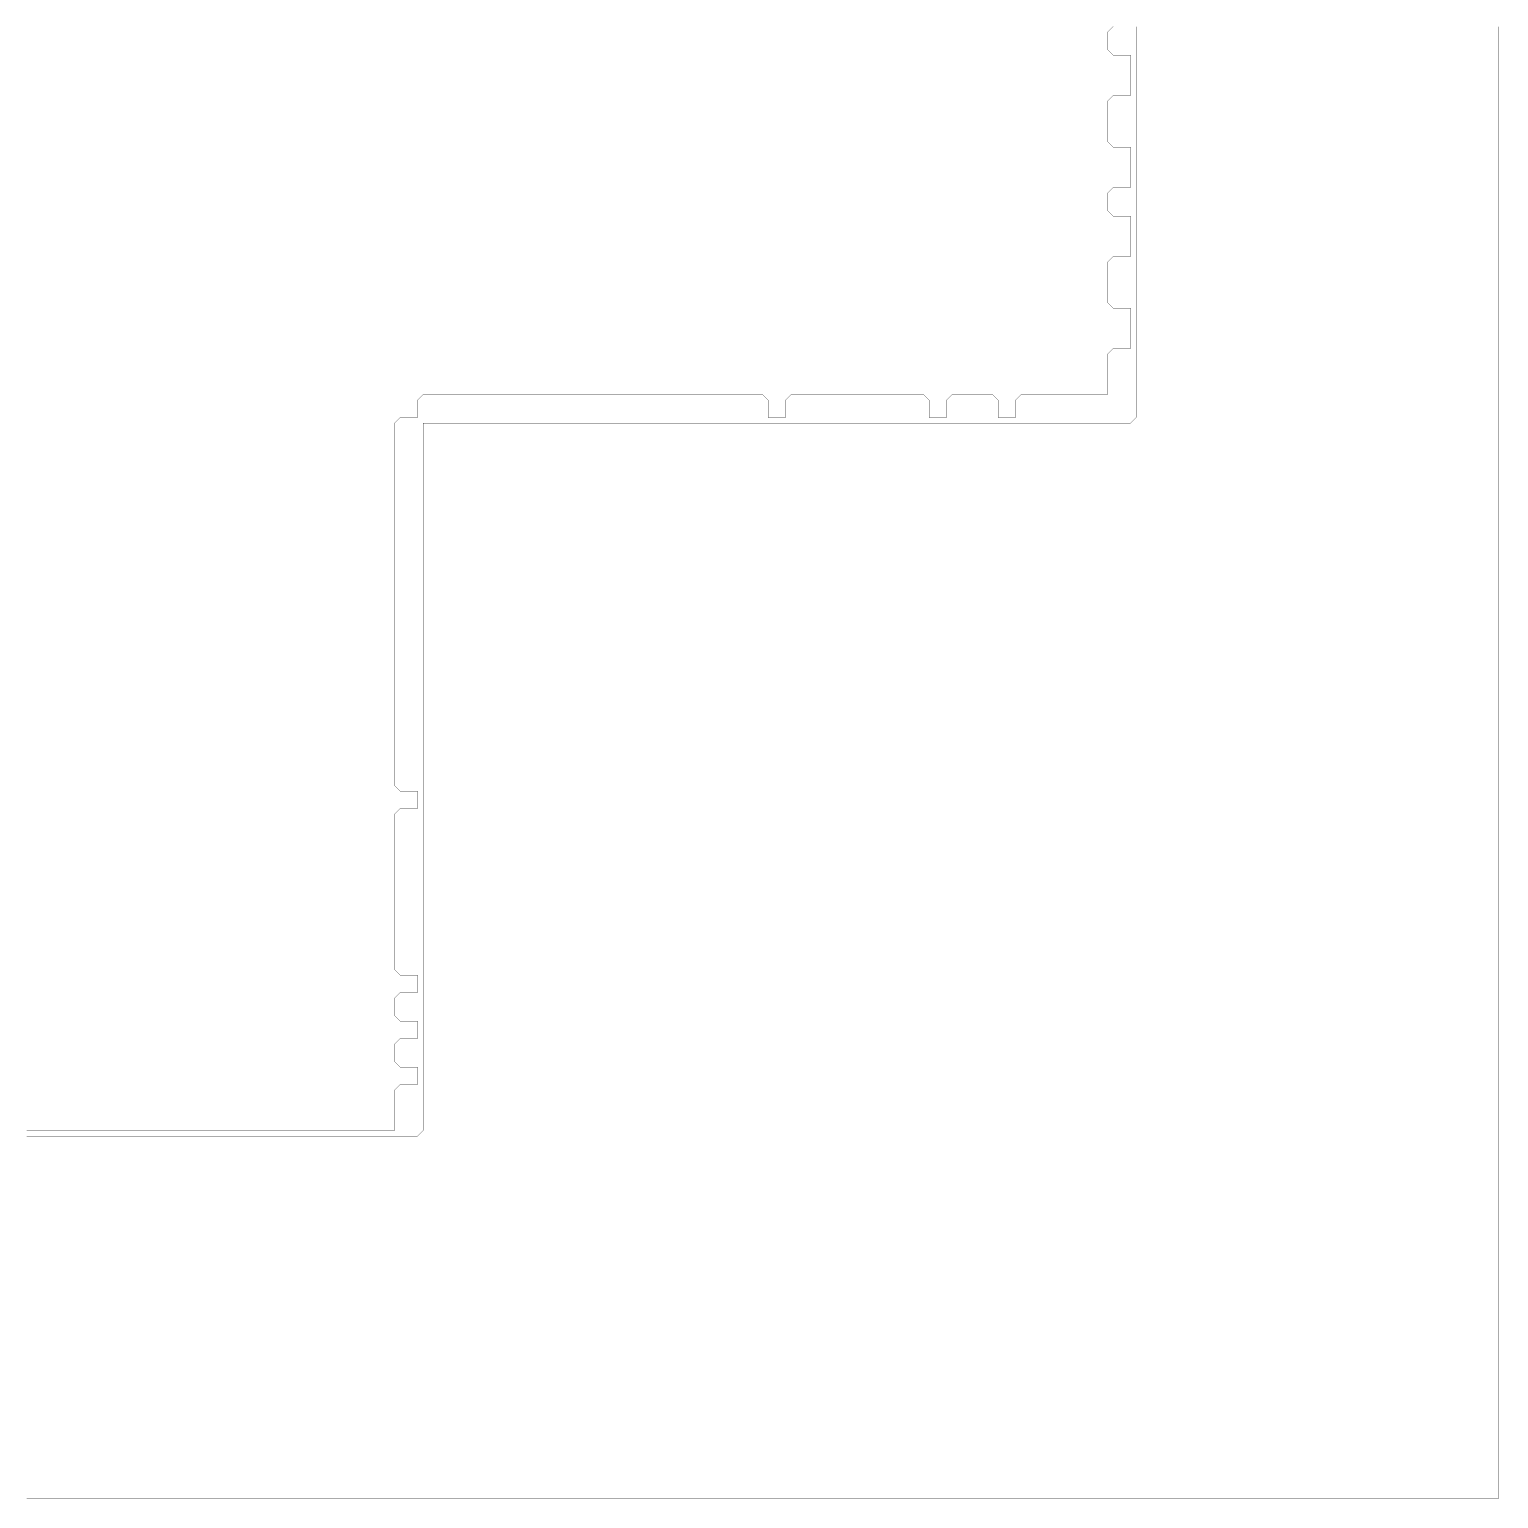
# Model space of a CAD drawing. Header units: metres. Extents: x 0 to 4939, y -4939 to 0.
# Drawn here: x 2470 to 4939, y -4939 to -2470 of the extents above; entities that cross this region are included whole.
import ezdxf

# ---------------------------------------------------------------- set-up
doc = ezdxf.new("R2010")
doc.units = ezdxf.units.M
doc.layers.add('conductor', color=1, linetype='Continuous')
doc.layers.add('substrate', color=5, linetype='Continuous')

msp = doc.modelspace()

# ---------------------------------------------------------------- linework, layer by layer
at = {"layer": 'conductor', "const_width": 0.5}
msp.add_lwpolyline([(2464.8, -4320.6), (2474.4, -4320.6), (2484.1, -4320.6), (2493.8, -4320.6), (2503.4, -4320.6), (2513.1, -4320.6), (2522.8, -4320.6), (2532.4, -4320.6), (2542.1, -4320.6), (2551.8, -4320.6), (2561.4, -4320.6), (2571.1, -4320.6), (2580.8, -4320.6), (2590.4, -4320.6), (2600.1, -4320.6), (2609.8, -4320.6), (2619.4, -4320.6), (2629.1, -4320.6), (2638.8, -4320.6), (2648.4, -4320.6), (2658.1, -4320.6), (2667.8, -4320.6), (2677.4, -4320.6), (2687.1, -4320.6), (2696.8, -4320.6), (2706.4, -4320.6), (2716.1, -4320.6), (2725.7, -4320.6), (2735.4, -4320.6), (2745.1, -4320.6), (2754.7, -4320.6), (2764.4, -4320.6), (2774.1, -4320.6), (2783.7, -4320.6), (2793.4, -4320.6), (2803.1, -4320.6), (2812.7, -4320.6), (2822.4, -4320.6), (2832.1, -4320.6), (2841.7, -4320.6), (2851.4, -4320.6), (2861.1, -4320.6), (2870.7, -4320.6), (2880.4, -4320.6), (2890.1, -4320.6), (2899.7, -4320.6), (2909.4, -4320.6), (2919.1, -4320.6), (2928.7, -4320.6), (2938.4, -4320.6), (2948.1, -4320.6), (2957.7, -4320.6), (2967.4, -4320.6), (2977.1, -4320.6), (2986.7, -4320.6), (2996.4, -4320.6), (3006.1, -4320.6), (3015.7, -4320.6), (3025.4, -4320.6), (3035.1, -4320.6), (3044.7, -4320.6), (3054.4, -4320.6), (3064.1, -4320.6), (3073.7, -4320.6), (3083.4, -4320.6), (3083.4, -4310.9), (3083.4, -4301.3), (3083.4, -4291.6), (3083.4, -4281.9), (3083.4, -4272.3), (3083.4, -4262.6), (3083.4, -4252.9), (3093, -4243.3), (3102.7, -4243.3), (3112.4, -4243.3), (3122, -4243.3), (3122, -4233.6), (3122, -4223.9), (3122, -4214.3), (3112.4, -4214.3), (3102.7, -4214.3), (3093, -4214.3), (3083.4, -4204.6), (3083.4, -4194.9), (3083.4, -4185.3), (3083.4, -4175.6), (3093, -4165.9), (3102.7, -4165.9), (3112.4, -4165.9), (3122, -4165.9), (3122, -4156.3), (3122, -4146.6), (3122, -4137), (3112.4, -4137), (3102.7, -4137), (3093, -4137), (3083.4, -4127.3), (3083.4, -4117.6), (3083.4, -4108), (3083.4, -4098.3), (3093, -4088.6), (3102.7, -4088.6), (3112.4, -4088.6), (3122, -4088.6), (3122, -4079), (3122, -4069.3), (3122, -4059.6), (3112.4, -4059.6), (3102.7, -4059.6), (3093, -4059.6), (3083.4, -4050), (3083.4, -4040.3), (3083.4, -4030.6), (3083.4, -4021), (3083.4, -4011.3), (3083.4, -4001.6), (3083.4, -3992), (3083.4, -3982.3), (3083.4, -3972.6), (3083.4, -3963), (3083.4, -3953.3), (3083.4, -3943.6), (3083.4, -3934), (3083.4, -3924.3), (3083.4, -3914.6), (3083.4, -3905), (3083.4, -3895.3), (3083.4, -3885.6), (3083.4, -3876), (3083.4, -3866.3), (3083.4, -3856.6), (3083.4, -3847), (3083.4, -3837.3), (3083.4, -3827.6), (3083.4, -3818), (3083.4, -3808.3), (3083.4, -3798.6), (3083.4, -3789), (3093, -3779.3), (3102.7, -3779.3), (3112.4, -3779.3), (3122, -3779.3), (3122, -3769.7), (3122, -3760), (3122, -3750.3), (3112.4, -3750.3), (3102.7, -3750.3), (3093, -3750.3), (3083.4, -3740.7), (3083.4, -3731), (3083.4, -3721.3), (3083.4, -3711.7), (3083.4, -3702), (3083.4, -3692.3), (3083.4, -3682.7), (3083.4, -3673), (3083.4, -3663.3), (3083.4, -3653.7), (3083.4, -3644), (3083.4, -3634.3), (3083.4, -3624.7), (3083.4, -3615), (3083.4, -3605.3), (3083.4, -3595.7), (3083.4, -3586), (3083.4, -3576.3), (3083.4, -3566.7), (3083.4, -3557), (3083.4, -3547.3), (3083.4, -3537.7), (3083.4, -3528), (3083.4, -3518.3), (3083.4, -3508.7), (3083.4, -3499), (3083.4, -3489.3), (3083.4, -3479.7), (3083.4, -3470), (3083.4, -3460.3), (3083.4, -3450.7), (3083.4, -3441), (3083.4, -3431.3), (3083.4, -3421.7), (3083.4, -3412), (3083.4, -3402.4), (3083.4, -3392.7), (3083.4, -3383), (3083.4, -3373.4), (3083.4, -3363.7), (3083.4, -3354), (3083.4, -3344.4), (3083.4, -3334.7), (3083.4, -3325), (3083.4, -3315.4), (3083.4, -3305.7), (3083.4, -3296), (3083.4, -3286.4), (3083.4, -3276.7), (3083.4, -3267), (3083.4, -3257.4), (3083.4, -3247.7), (3083.4, -3238), (3083.4, -3228.4), (3083.4, -3218.7), (3083.4, -3209), (3083.4, -3199.4), (3083.4, -3189.7), (3083.4, -3180), (3083.4, -3170.4), (3083.4, -3160.7), (3083.4, -3151), (3083.4, -3141.4), (3083.4, -3131.7), (3093, -3122), (3102.7, -3122), (3112.4, -3122), (3122, -3122), (3122, -3112.4), (3122, -3102.7), (3122, -3093), (3131.7, -3083.4), (3141.4, -3083.4), (3151, -3083.4), (3160.7, -3083.4), (3170.4, -3083.4), (3180, -3083.4), (3189.7, -3083.4), (3199.4, -3083.4), (3209, -3083.4), (3218.7, -3083.4), (3228.4, -3083.4), (3238, -3083.4), (3247.7, -3083.4), (3257.4, -3083.4), (3267, -3083.4), (3276.7, -3083.4), (3286.4, -3083.4), (3296, -3083.4), (3305.7, -3083.4), (3315.4, -3083.4), (3325, -3083.4), (3334.7, -3083.4), (3344.4, -3083.4), (3354, -3083.4), (3363.7, -3083.4), (3373.4, -3083.4), (3383, -3083.4), (3392.7, -3083.4), (3402.4, -3083.4), (3412, -3083.4), (3421.7, -3083.4), (3431.3, -3083.4), (3441, -3083.4), (3450.7, -3083.4), (3460.3, -3083.4), (3470, -3083.4), (3479.7, -3083.4), (3489.3, -3083.4), (3499, -3083.4), (3508.7, -3083.4), (3518.3, -3083.4), (3528, -3083.4), (3537.7, -3083.4), (3547.3, -3083.4), (3557, -3083.4), (3566.7, -3083.4), (3576.3, -3083.4), (3586, -3083.4), (3595.7, -3083.4), (3605.3, -3083.4), (3615, -3083.4), (3624.7, -3083.4), (3634.3, -3083.4), (3644, -3083.4), (3653.7, -3083.4), (3663.3, -3083.4), (3673, -3083.4), (3682.7, -3083.4), (3692.3, -3083.4), (3702, -3083.4), (3711.7, -3093), (3711.7, -3102.7), (3711.7, -3112.4), (3711.7, -3122), (3721.3, -3122), (3731, -3122), (3740.7, -3122), (3740.7, -3112.4), (3740.7, -3102.7), (3740.7, -3093), (3750.3, -3083.4), (3760, -3083.4), (3769.7, -3083.4), (3779.3, -3083.4), (3789, -3083.4), (3798.6, -3083.4), (3808.3, -3083.4), (3818, -3083.4), (3827.6, -3083.4), (3837.3, -3083.4), (3847, -3083.4), (3856.6, -3083.4), (3866.3, -3083.4), (3876, -3083.4), (3885.6, -3083.4), (3895.3, -3083.4), (3905, -3083.4), (3914.6, -3083.4), (3924.3, -3083.4), (3934, -3083.4), (3943.6, -3083.4), (3953.3, -3083.4), (3963, -3083.4), (3972.6, -3083.4), (3982.3, -3093), (3982.3, -3102.7), (3982.3, -3112.4), (3982.3, -3122), (3992, -3122), (4001.6, -3122), (4011.3, -3122), (4011.3, -3112.4), (4011.3, -3102.7), (4011.3, -3093), (4021, -3083.4), (4030.6, -3083.4), (4040.3, -3083.4), (4050, -3083.4), (4059.6, -3083.4), (4069.3, -3083.4), (4079, -3083.4), (4088.6, -3083.4), (4098.3, -3093), (4098.3, -3102.7), (4098.3, -3112.4), (4098.3, -3122), (4108, -3122), (4117.6, -3122), (4127.3, -3122), (4127.3, -3112.4), (4127.3, -3102.7), (4127.3, -3093), (4137, -3083.4), (4146.6, -3083.4), (4156.3, -3083.4), (4165.9, -3083.4), (4175.6, -3083.4), (4185.3, -3083.4), (4194.9, -3083.4), (4204.6, -3083.4), (4214.3, -3083.4), (4223.9, -3083.4), (4233.6, -3083.4), (4243.3, -3083.4), (4252.9, -3083.4), (4262.6, -3083.4), (4272.3, -3083.4), (4281.9, -3083.4), (4281.9, -3073.7), (4281.9, -3064.1), (4281.9, -3054.4), (4281.9, -3044.7), (4281.9, -3035.1), (4281.9, -3025.4), (4281.9, -3015.7), (4291.6, -3006.1), (4301.3, -3006.1), (4310.9, -3006.1), (4320.6, -3006.1), (4320.6, -2996.4), (4320.6, -2986.7), (4320.6, -2977.1), (4320.6, -2967.4), (4320.6, -2957.7), (4320.6, -2948.1), (4320.6, -2938.4), (4310.9, -2938.4), (4301.3, -2938.4), (4291.6, -2938.4), (4281.9, -2928.7), (4281.9, -2919.1), (4281.9, -2909.4), (4281.9, -2899.7), (4281.9, -2890.1), (4281.9, -2880.4), (4281.9, -2870.7), (4281.9, -2861.1), (4291.6, -2851.4), (4301.3, -2851.4), (4310.9, -2851.4), (4320.6, -2851.4), (4320.6, -2841.7), (4320.6, -2832.1), (4320.6, -2822.4), (4320.6, -2812.7), (4320.6, -2803.1), (4320.6, -2793.4), (4320.6, -2783.7), (4310.9, -2783.7), (4301.3, -2783.7), (4291.6, -2783.7), (4281.9, -2774.1), (4281.9, -2764.4), (4281.9, -2754.7), (4281.9, -2745.1), (4291.6, -2735.4), (4301.3, -2735.4), (4310.9, -2735.4), (4320.6, -2735.4), (4320.6, -2725.7), (4320.6, -2716.1), (4320.6, -2706.4), (4320.6, -2696.8), (4320.6, -2687.1), (4320.6, -2677.4), (4320.6, -2667.8), (4310.9, -2667.8), (4301.3, -2667.8), (4291.6, -2667.8), (4281.9, -2658.1), (4281.9, -2648.4), (4281.9, -2638.8), (4281.9, -2629.1), (4281.9, -2619.4), (4281.9, -2609.8), (4281.9, -2600.1), (4281.9, -2590.4), (4291.6, -2580.8), (4301.3, -2580.8), (4310.9, -2580.8), (4320.6, -2580.8), (4320.6, -2571.1), (4320.6, -2561.4), (4320.6, -2551.8), (4320.6, -2542.1), (4320.6, -2532.4), (4320.6, -2522.8), (4320.6, -2513.1), (4310.9, -2513.1), (4301.3, -2513.1), (4291.6, -2513.1), (4281.9, -2503.4), (4281.9, -2493.8), (4281.9, -2484.1), (4281.9, -2474.4), (4291.6, -2464.8)], dxfattribs=at)
at = {"layer": 'substrate', "const_width": 0.5}
for points in [[(2464.8, -4939.2), (2474.4, -4939.2), (2484.1, -4939.2), (2493.8, -4939.2), (2503.4, -4939.2), (2513.1, -4939.2), (2522.8, -4939.2), (2532.4, -4939.2), (2542.1, -4939.2), (2551.8, -4939.2), (2561.4, -4939.2), (2571.1, -4939.2), (2580.8, -4939.2), (2590.4, -4939.2), (2600.1, -4939.2), (2609.8, -4939.2), (2619.4, -4939.2), (2629.1, -4939.2), (2638.8, -4939.2), (2648.4, -4939.2), (2658.1, -4939.2), (2667.8, -4939.2), (2677.4, -4939.2), (2687.1, -4939.2), (2696.8, -4939.2), (2706.4, -4939.2), (2716.1, -4939.2), (2725.7, -4939.2), (2735.4, -4939.2), (2745.1, -4939.2), (2754.7, -4939.2), (2764.4, -4939.2), (2774.1, -4939.2), (2783.7, -4939.2), (2793.4, -4939.2), (2803.1, -4939.2), (2812.7, -4939.2), (2822.4, -4939.2), (2832.1, -4939.2), (2841.7, -4939.2), (2851.4, -4939.2), (2861.1, -4939.2), (2870.7, -4939.2), (2880.4, -4939.2), (2890.1, -4939.2), (2899.7, -4939.2), (2909.4, -4939.2), (2919.1, -4939.2), (2928.7, -4939.2), (2938.4, -4939.2), (2948.1, -4939.2), (2957.7, -4939.2), (2967.4, -4939.2), (2977.1, -4939.2), (2986.7, -4939.2), (2996.4, -4939.2), (3006.1, -4939.2), (3015.7, -4939.2), (3025.4, -4939.2), (3035.1, -4939.2), (3044.7, -4939.2), (3054.4, -4939.2), (3064.1, -4939.2), (3073.7, -4939.2), (3083.4, -4939.2), (3093, -4939.2), (3102.7, -4939.2), (3112.4, -4939.2), (3122, -4939.2), (3131.7, -4939.2), (3141.4, -4939.2), (3151, -4939.2), (3160.7, -4939.2), (3170.4, -4939.2), (3180, -4939.2), (3189.7, -4939.2), (3199.4, -4939.2), (3209, -4939.2), (3218.7, -4939.2), (3228.4, -4939.2), (3238, -4939.2), (3247.7, -4939.2), (3257.4, -4939.2), (3267, -4939.2), (3276.7, -4939.2), (3286.4, -4939.2), (3296, -4939.2), (3305.7, -4939.2), (3315.4, -4939.2), (3325, -4939.2), (3334.7, -4939.2), (3344.4, -4939.2), (3354, -4939.2), (3363.7, -4939.2), (3373.4, -4939.2), (3383, -4939.2), (3392.7, -4939.2), (3402.4, -4939.2), (3412, -4939.2), (3421.7, -4939.2), (3431.3, -4939.2), (3441, -4939.2), (3450.7, -4939.2), (3460.3, -4939.2), (3470, -4939.2), (3479.7, -4939.2), (3489.3, -4939.2), (3499, -4939.2), (3508.7, -4939.2), (3518.3, -4939.2), (3528, -4939.2), (3537.7, -4939.2), (3547.3, -4939.2), (3557, -4939.2), (3566.7, -4939.2), (3576.3, -4939.2), (3586, -4939.2), (3595.7, -4939.2), (3605.3, -4939.2), (3615, -4939.2), (3624.7, -4939.2), (3634.3, -4939.2), (3644, -4939.2), (3653.7, -4939.2), (3663.3, -4939.2), (3673, -4939.2), (3682.7, -4939.2), (3692.3, -4939.2), (3702, -4939.2), (3711.7, -4939.2), (3721.3, -4939.2), (3731, -4939.2), (3740.7, -4939.2), (3750.3, -4939.2), (3760, -4939.2), (3769.7, -4939.2), (3779.3, -4939.2), (3789, -4939.2), (3798.6, -4939.2), (3808.3, -4939.2), (3818, -4939.2), (3827.6, -4939.2), (3837.3, -4939.2), (3847, -4939.2), (3856.6, -4939.2), (3866.3, -4939.2), (3876, -4939.2), (3885.6, -4939.2), (3895.3, -4939.2), (3905, -4939.2), (3914.6, -4939.2), (3924.3, -4939.2), (3934, -4939.2), (3943.6, -4939.2), (3953.3, -4939.2), (3963, -4939.2), (3972.6, -4939.2), (3982.3, -4939.2), (3992, -4939.2), (4001.6, -4939.2), (4011.3, -4939.2), (4021, -4939.2), (4030.6, -4939.2), (4040.3, -4939.2), (4050, -4939.2), (4059.6, -4939.2), (4069.3, -4939.2), (4079, -4939.2), (4088.6, -4939.2), (4098.3, -4939.2), (4108, -4939.2), (4117.6, -4939.2), (4127.3, -4939.2), (4137, -4939.2), (4146.6, -4939.2), (4156.3, -4939.2), (4165.9, -4939.2), (4175.6, -4939.2), (4185.3, -4939.2), (4194.9, -4939.2), (4204.6, -4939.2), (4214.3, -4939.2), (4223.9, -4939.2), (4233.6, -4939.2), (4243.3, -4939.2), (4252.9, -4939.2), (4262.6, -4939.2), (4272.3, -4939.2), (4281.9, -4939.2), (4291.6, -4939.2), (4301.3, -4939.2), (4310.9, -4939.2), (4320.6, -4939.2), (4330.3, -4939.2), (4339.9, -4939.2), (4349.6, -4939.2), (4359.3, -4939.2), (4368.9, -4939.2), (4378.6, -4939.2), (4388.3, -4939.2), (4397.9, -4939.2), (4407.6, -4939.2), (4417.3, -4939.2), (4426.9, -4939.2), (4436.6, -4939.2), (4446.3, -4939.2), (4455.9, -4939.2), (4465.6, -4939.2), (4475.3, -4939.2), (4484.9, -4939.2), (4494.6, -4939.2), (4504.3, -4939.2), (4513.9, -4939.2), (4523.6, -4939.2), (4533.2, -4939.2), (4542.9, -4939.2), (4552.6, -4939.2), (4562.2, -4939.2), (4571.9, -4939.2), (4581.6, -4939.2), (4591.2, -4939.2), (4600.9, -4939.2), (4610.6, -4939.2), (4620.2, -4939.2), (4629.9, -4939.2), (4639.6, -4939.2), (4649.2, -4939.2), (4658.9, -4939.2), (4668.6, -4939.2), (4678.2, -4939.2), (4687.9, -4939.2), (4697.6, -4939.2), (4707.2, -4939.2), (4716.9, -4939.2), (4726.6, -4939.2), (4736.2, -4939.2), (4745.9, -4939.2), (4755.6, -4939.2), (4765.2, -4939.2), (4774.9, -4939.2), (4784.6, -4939.2), (4794.2, -4939.2), (4803.9, -4939.2), (4813.6, -4939.2), (4823.2, -4939.2), (4832.9, -4939.2), (4842.6, -4939.2), (4852.2, -4939.2), (4861.9, -4939.2), (4871.5, -4939.2), (4881.2, -4939.2), (4890.9, -4939.2), (4900.5, -4939.2), (4910.2, -4939.2), (4919.9, -4939.2), (4929.5, -4939.2), (4939.2, -4939.2), (4939.2, -4929.5), (4939.2, -4919.9), (4939.2, -4910.2), (4939.2, -4900.5), (4939.2, -4890.9), (4939.2, -4881.2), (4939.2, -4871.5), (4939.2, -4861.9), (4939.2, -4852.2), (4939.2, -4842.6), (4939.2, -4832.9), (4939.2, -4823.2), (4939.2, -4813.6), (4939.2, -4803.9), (4939.2, -4794.2), (4939.2, -4784.6), (4939.2, -4774.9), (4939.2, -4765.2), (4939.2, -4755.6), (4939.2, -4745.9), (4939.2, -4736.2), (4939.2, -4726.6), (4939.2, -4716.9), (4939.2, -4707.2), (4939.2, -4697.6), (4939.2, -4687.9), (4939.2, -4678.2), (4939.2, -4668.6), (4939.2, -4658.9), (4939.2, -4649.2), (4939.2, -4639.6), (4939.2, -4629.9), (4939.2, -4620.2), (4939.2, -4610.6), (4939.2, -4600.9), (4939.2, -4591.2), (4939.2, -4581.6), (4939.2, -4571.9), (4939.2, -4562.2), (4939.2, -4552.6), (4939.2, -4542.9), (4939.2, -4533.2), (4939.2, -4523.6), (4939.2, -4513.9), (4939.2, -4504.3), (4939.2, -4494.6), (4939.2, -4484.9), (4939.2, -4475.3), (4939.2, -4465.6), (4939.2, -4455.9), (4939.2, -4446.3), (4939.2, -4436.6), (4939.2, -4426.9), (4939.2, -4417.3), (4939.2, -4407.6), (4939.2, -4397.9), (4939.2, -4388.3), (4939.2, -4378.6), (4939.2, -4368.9), (4939.2, -4359.3), (4939.2, -4349.6), (4939.2, -4339.9), (4939.2, -4330.3), (4939.2, -4320.6), (4939.2, -4310.9), (4939.2, -4301.3), (4939.2, -4291.6), (4939.2, -4281.9), (4939.2, -4272.3), (4939.2, -4262.6), (4939.2, -4252.9), (4939.2, -4243.3), (4939.2, -4233.6), (4939.2, -4223.9), (4939.2, -4214.3), (4939.2, -4204.6), (4939.2, -4194.9), (4939.2, -4185.3), (4939.2, -4175.6), (4939.2, -4165.9), (4939.2, -4156.3), (4939.2, -4146.6), (4939.2, -4137), (4939.2, -4127.3), (4939.2, -4117.6), (4939.2, -4108), (4939.2, -4098.3), (4939.2, -4088.6), (4939.2, -4079), (4939.2, -4069.3), (4939.2, -4059.6), (4939.2, -4050), (4939.2, -4040.3), (4939.2, -4030.6), (4939.2, -4021), (4939.2, -4011.3), (4939.2, -4001.6), (4939.2, -3992), (4939.2, -3982.3), (4939.2, -3972.6), (4939.2, -3963), (4939.2, -3953.3), (4939.2, -3943.6), (4939.2, -3934), (4939.2, -3924.3), (4939.2, -3914.6), (4939.2, -3905), (4939.2, -3895.3), (4939.2, -3885.6), (4939.2, -3876), (4939.2, -3866.3), (4939.2, -3856.6), (4939.2, -3847), (4939.2, -3837.3), (4939.2, -3827.6), (4939.2, -3818), (4939.2, -3808.3), (4939.2, -3798.6), (4939.2, -3789), (4939.2, -3779.3), (4939.2, -3769.7), (4939.2, -3760), (4939.2, -3750.3), (4939.2, -3740.7), (4939.2, -3731), (4939.2, -3721.3), (4939.2, -3711.7), (4939.2, -3702), (4939.2, -3692.3), (4939.2, -3682.7), (4939.2, -3673), (4939.2, -3663.3), (4939.2, -3653.7), (4939.2, -3644), (4939.2, -3634.3), (4939.2, -3624.7), (4939.2, -3615), (4939.2, -3605.3), (4939.2, -3595.7), (4939.2, -3586), (4939.2, -3576.3), (4939.2, -3566.7), (4939.2, -3557), (4939.2, -3547.3), (4939.2, -3537.7), (4939.2, -3528), (4939.2, -3518.3), (4939.2, -3508.7), (4939.2, -3499), (4939.2, -3489.3), (4939.2, -3479.7), (4939.2, -3470), (4939.2, -3460.3), (4939.2, -3450.7), (4939.2, -3441), (4939.2, -3431.3), (4939.2, -3421.7), (4939.2, -3412), (4939.2, -3402.4), (4939.2, -3392.7), (4939.2, -3383), (4939.2, -3373.4), (4939.2, -3363.7), (4939.2, -3354), (4939.2, -3344.4), (4939.2, -3334.7), (4939.2, -3325), (4939.2, -3315.4), (4939.2, -3305.7), (4939.2, -3296), (4939.2, -3286.4), (4939.2, -3276.7), (4939.2, -3267), (4939.2, -3257.4), (4939.2, -3247.7), (4939.2, -3238), (4939.2, -3228.4), (4939.2, -3218.7), (4939.2, -3209), (4939.2, -3199.4), (4939.2, -3189.7), (4939.2, -3180), (4939.2, -3170.4), (4939.2, -3160.7), (4939.2, -3151), (4939.2, -3141.4), (4939.2, -3131.7), (4939.2, -3122), (4939.2, -3112.4), (4939.2, -3102.7), (4939.2, -3093), (4939.2, -3083.4), (4939.2, -3073.7), (4939.2, -3064.1), (4939.2, -3054.4), (4939.2, -3044.7), (4939.2, -3035.1), (4939.2, -3025.4), (4939.2, -3015.7), (4939.2, -3006.1), (4939.2, -2996.4), (4939.2, -2986.7), (4939.2, -2977.1), (4939.2, -2967.4), (4939.2, -2957.7), (4939.2, -2948.1), (4939.2, -2938.4), (4939.2, -2928.7), (4939.2, -2919.1), (4939.2, -2909.4), (4939.2, -2899.7), (4939.2, -2890.1), (4939.2, -2880.4), (4939.2, -2870.7), (4939.2, -2861.1), (4939.2, -2851.4), (4939.2, -2841.7), (4939.2, -2832.1), (4939.2, -2822.4), (4939.2, -2812.7), (4939.2, -2803.1), (4939.2, -2793.4), (4939.2, -2783.7), (4939.2, -2774.1), (4939.2, -2764.4), (4939.2, -2754.7), (4939.2, -2745.1), (4939.2, -2735.4), (4939.2, -2725.7), (4939.2, -2716.1), (4939.2, -2706.4), (4939.2, -2696.8), (4939.2, -2687.1), (4939.2, -2677.4), (4939.2, -2667.8), (4939.2, -2658.1), (4939.2, -2648.4), (4939.2, -2638.8), (4939.2, -2629.1), (4939.2, -2619.4), (4939.2, -2609.8), (4939.2, -2600.1), (4939.2, -2590.4), (4939.2, -2580.8), (4939.2, -2571.1), (4939.2, -2561.4), (4939.2, -2551.8), (4939.2, -2542.1), (4939.2, -2532.4), (4939.2, -2522.8), (4939.2, -2513.1), (4939.2, -2503.4), (4939.2, -2493.8), (4939.2, -2484.1), (4939.2, -2474.4), (4939.2, -2464.8)], [(4330.3, -2464.8), (4330.3, -2474.4), (4330.3, -2484.1), (4330.3, -2493.8), (4330.3, -2503.4), (4330.3, -2513.1), (4330.3, -2522.8), (4330.3, -2532.4), (4330.3, -2542.1), (4330.3, -2551.8), (4330.3, -2561.4), (4330.3, -2571.1), (4330.3, -2580.8), (4330.3, -2590.4), (4330.3, -2600.1), (4330.3, -2609.8), (4330.3, -2619.4), (4330.3, -2629.1), (4330.3, -2638.8), (4330.3, -2648.4), (4330.3, -2658.1), (4330.3, -2667.8), (4330.3, -2677.4), (4330.3, -2687.1), (4330.3, -2696.8), (4330.3, -2706.4), (4330.3, -2716.1), (4330.3, -2725.7), (4330.3, -2735.4), (4330.3, -2745.1), (4330.3, -2754.7), (4330.3, -2764.4), (4330.3, -2774.1), (4330.3, -2783.7), (4330.3, -2793.4), (4330.3, -2803.1), (4330.3, -2812.7), (4330.3, -2822.4), (4330.3, -2832.1), (4330.3, -2841.7), (4330.3, -2851.4), (4330.3, -2861.1), (4330.3, -2870.7), (4330.3, -2880.4), (4330.3, -2890.1), (4330.3, -2899.7), (4330.3, -2909.4), (4330.3, -2919.1), (4330.3, -2928.7), (4330.3, -2938.4), (4330.3, -2948.1), (4330.3, -2957.7), (4330.3, -2967.4), (4330.3, -2977.1), (4330.3, -2986.7), (4330.3, -2996.4), (4330.3, -3006.1), (4330.3, -3015.7), (4330.3, -3025.4), (4330.3, -3035.1), (4330.3, -3044.7), (4330.3, -3054.4), (4330.3, -3064.1), (4330.3, -3073.7), (4330.3, -3083.4), (4330.3, -3093), (4330.3, -3102.7), (4330.3, -3112.4), (4330.3, -3122), (4320.6, -3131.7), (4310.9, -3131.7), (4301.3, -3131.7), (4291.6, -3131.7), (4281.9, -3131.7), (4272.3, -3131.7), (4262.6, -3131.7), (4252.9, -3131.7), (4243.3, -3131.7), (4233.6, -3131.7), (4223.9, -3131.7), (4214.3, -3131.7), (4204.6, -3131.7), (4194.9, -3131.7), (4185.3, -3131.7), (4175.6, -3131.7), (4165.9, -3131.7), (4156.3, -3131.7), (4146.6, -3131.7), (4137, -3131.7), (4127.3, -3131.7), (4117.6, -3131.7), (4108, -3131.7), (4098.3, -3131.7), (4088.6, -3131.7), (4079, -3131.7), (4069.3, -3131.7), (4059.6, -3131.7), (4050, -3131.7), (4040.3, -3131.7), (4030.6, -3131.7), (4021, -3131.7), (4011.3, -3131.7), (4001.6, -3131.7), (3992, -3131.7), (3982.3, -3131.7), (3972.6, -3131.7), (3963, -3131.7), (3953.3, -3131.7), (3943.6, -3131.7), (3934, -3131.7), (3924.3, -3131.7), (3914.6, -3131.7), (3905, -3131.7), (3895.3, -3131.7), (3885.6, -3131.7), (3876, -3131.7), (3866.3, -3131.7), (3856.6, -3131.7), (3847, -3131.7), (3837.3, -3131.7), (3827.6, -3131.7), (3818, -3131.7), (3808.3, -3131.7), (3798.6, -3131.7), (3789, -3131.7), (3779.3, -3131.7), (3769.7, -3131.7), (3760, -3131.7), (3750.3, -3131.7), (3740.7, -3131.7), (3731, -3131.7), (3721.3, -3131.7), (3711.7, -3131.7), (3702, -3131.7), (3692.3, -3131.7), (3682.7, -3131.7), (3673, -3131.7), (3663.3, -3131.7), (3653.7, -3131.7), (3644, -3131.7), (3634.3, -3131.7), (3624.7, -3131.7), (3615, -3131.7), (3605.3, -3131.7), (3595.7, -3131.7), (3586, -3131.7), (3576.3, -3131.7), (3566.7, -3131.7), (3557, -3131.7), (3547.3, -3131.7), (3537.7, -3131.7), (3528, -3131.7), (3518.3, -3131.7), (3508.7, -3131.7), (3499, -3131.7), (3489.3, -3131.7), (3479.7, -3131.7), (3470, -3131.7), (3460.3, -3131.7), (3450.7, -3131.7), (3441, -3131.7), (3431.3, -3131.7), (3421.7, -3131.7), (3412, -3131.7), (3402.4, -3131.7), (3392.7, -3131.7), (3383, -3131.7), (3373.4, -3131.7), (3363.7, -3131.7), (3354, -3131.7), (3344.4, -3131.7), (3334.7, -3131.7), (3325, -3131.7), (3315.4, -3131.7), (3305.7, -3131.7), (3296, -3131.7), (3286.4, -3131.7), (3276.7, -3131.7), (3267, -3131.7), (3257.4, -3131.7), (3247.7, -3131.7), (3238, -3131.7), (3228.4, -3131.7), (3218.7, -3131.7), (3209, -3131.7), (3199.4, -3131.7), (3189.7, -3131.7), (3180, -3131.7), (3170.4, -3131.7), (3160.7, -3131.7), (3151, -3131.7), (3141.4, -3131.7), (3131.7, -3131.7), (3131.7, -3141.4), (3131.7, -3151), (3131.7, -3160.7), (3131.7, -3170.4), (3131.7, -3180), (3131.7, -3189.7), (3131.7, -3199.4), (3131.7, -3209), (3131.7, -3218.7), (3131.7, -3228.4), (3131.7, -3238), (3131.7, -3247.7), (3131.7, -3257.4), (3131.7, -3267), (3131.7, -3276.7), (3131.7, -3286.4), (3131.7, -3296), (3131.7, -3305.7), (3131.7, -3315.4), (3131.7, -3325), (3131.7, -3334.7), (3131.7, -3344.4), (3131.7, -3354), (3131.7, -3363.7), (3131.7, -3373.4), (3131.7, -3383), (3131.7, -3392.7), (3131.7, -3402.4), (3131.7, -3412), (3131.7, -3421.7), (3131.7, -3431.3), (3131.7, -3441), (3131.7, -3450.7), (3131.7, -3460.3), (3131.7, -3470), (3131.7, -3479.7), (3131.7, -3489.3), (3131.7, -3499), (3131.7, -3508.7), (3131.7, -3518.3), (3131.7, -3528), (3131.7, -3537.7), (3131.7, -3547.3), (3131.7, -3557), (3131.7, -3566.7), (3131.7, -3576.3), (3131.7, -3586), (3131.7, -3595.7), (3131.7, -3605.3), (3131.7, -3615), (3131.7, -3624.7), (3131.7, -3634.3), (3131.7, -3644), (3131.7, -3653.7), (3131.7, -3663.3), (3131.7, -3673), (3131.7, -3682.7), (3131.7, -3692.3), (3131.7, -3702), (3131.7, -3711.7), (3131.7, -3721.3), (3131.7, -3731), (3131.7, -3740.7), (3131.7, -3750.3), (3131.7, -3760), (3131.7, -3769.7), (3131.7, -3779.3), (3131.7, -3789), (3131.7, -3798.6), (3131.7, -3808.3), (3131.7, -3818), (3131.7, -3827.6), (3131.7, -3837.3), (3131.7, -3847), (3131.7, -3856.6), (3131.7, -3866.3), (3131.7, -3876), (3131.7, -3885.6), (3131.7, -3895.3), (3131.7, -3905), (3131.7, -3914.6), (3131.7, -3924.3), (3131.7, -3934), (3131.7, -3943.6), (3131.7, -3953.3), (3131.7, -3963), (3131.7, -3972.6), (3131.7, -3982.3), (3131.7, -3992), (3131.7, -4001.6), (3131.7, -4011.3), (3131.7, -4021), (3131.7, -4030.6), (3131.7, -4040.3), (3131.7, -4050), (3131.7, -4059.6), (3131.7, -4069.3), (3131.7, -4079), (3131.7, -4088.6), (3131.7, -4098.3), (3131.7, -4108), (3131.7, -4117.6), (3131.7, -4127.3), (3131.7, -4137), (3131.7, -4146.6), (3131.7, -4156.3), (3131.7, -4165.9), (3131.7, -4175.6), (3131.7, -4185.3), (3131.7, -4194.9), (3131.7, -4204.6), (3131.7, -4214.3), (3131.7, -4223.9), (3131.7, -4233.6), (3131.7, -4243.3), (3131.7, -4252.9), (3131.7, -4262.6), (3131.7, -4272.3), (3131.7, -4281.9), (3131.7, -4291.6), (3131.7, -4301.3), (3131.7, -4310.9), (3131.7, -4320.6), (3122, -4330.3), (3112.4, -4330.3), (3102.7, -4330.3), (3093, -4330.3), (3083.4, -4330.3), (3073.7, -4330.3), (3064.1, -4330.3), (3054.4, -4330.3), (3044.7, -4330.3), (3035.1, -4330.3), (3025.4, -4330.3), (3015.7, -4330.3), (3006.1, -4330.3), (2996.4, -4330.3), (2986.7, -4330.3), (2977.1, -4330.3), (2967.4, -4330.3), (2957.7, -4330.3), (2948.1, -4330.3), (2938.4, -4330.3), (2928.7, -4330.3), (2919.1, -4330.3), (2909.4, -4330.3), (2899.7, -4330.3), (2890.1, -4330.3), (2880.4, -4330.3), (2870.7, -4330.3), (2861.1, -4330.3), (2851.4, -4330.3), (2841.7, -4330.3), (2832.1, -4330.3), (2822.4, -4330.3), (2812.7, -4330.3), (2803.1, -4330.3), (2793.4, -4330.3), (2783.7, -4330.3), (2774.1, -4330.3), (2764.4, -4330.3), (2754.7, -4330.3), (2745.1, -4330.3), (2735.4, -4330.3), (2725.7, -4330.3), (2716.1, -4330.3), (2706.4, -4330.3), (2696.8, -4330.3), (2687.1, -4330.3), (2677.4, -4330.3), (2667.8, -4330.3), (2658.1, -4330.3), (2648.4, -4330.3), (2638.8, -4330.3), (2629.1, -4330.3), (2619.4, -4330.3), (2609.8, -4330.3), (2600.1, -4330.3), (2590.4, -4330.3), (2580.8, -4330.3), (2571.1, -4330.3), (2561.4, -4330.3), (2551.8, -4330.3), (2542.1, -4330.3), (2532.4, -4330.3), (2522.8, -4330.3), (2513.1, -4330.3), (2503.4, -4330.3), (2493.8, -4330.3), (2484.1, -4330.3), (2474.4, -4330.3), (2464.8, -4330.3)]]:
    msp.add_lwpolyline(points, dxfattribs=at)

doc.saveas('drawing.dxf')
